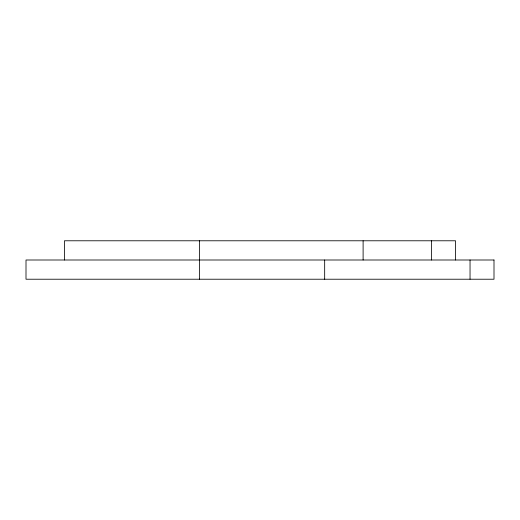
<?xml version="1.0" encoding="UTF-8"?>
<svg xmlns="http://www.w3.org/2000/svg" width="520" height="520" viewBox="0 0 520 520"><rect width="100%" height="100%" fill="white"/><g stroke="black" fill="none" stroke-linecap="round" stroke-linejoin="round"><path stroke-width="0.78" d="M470.041 260L470.041 279.221M455.559 260L455.559 240.78L64.441 240.78L64.441 260M431.6 240.78L431.6 260M363.11 240.78L363.11 260M324.668 260L324.668 279.221M199.388 240.78L199.388 279.221M494 260L26.013 260L26 279.221L494 279.221L494 260"/></g></svg>
